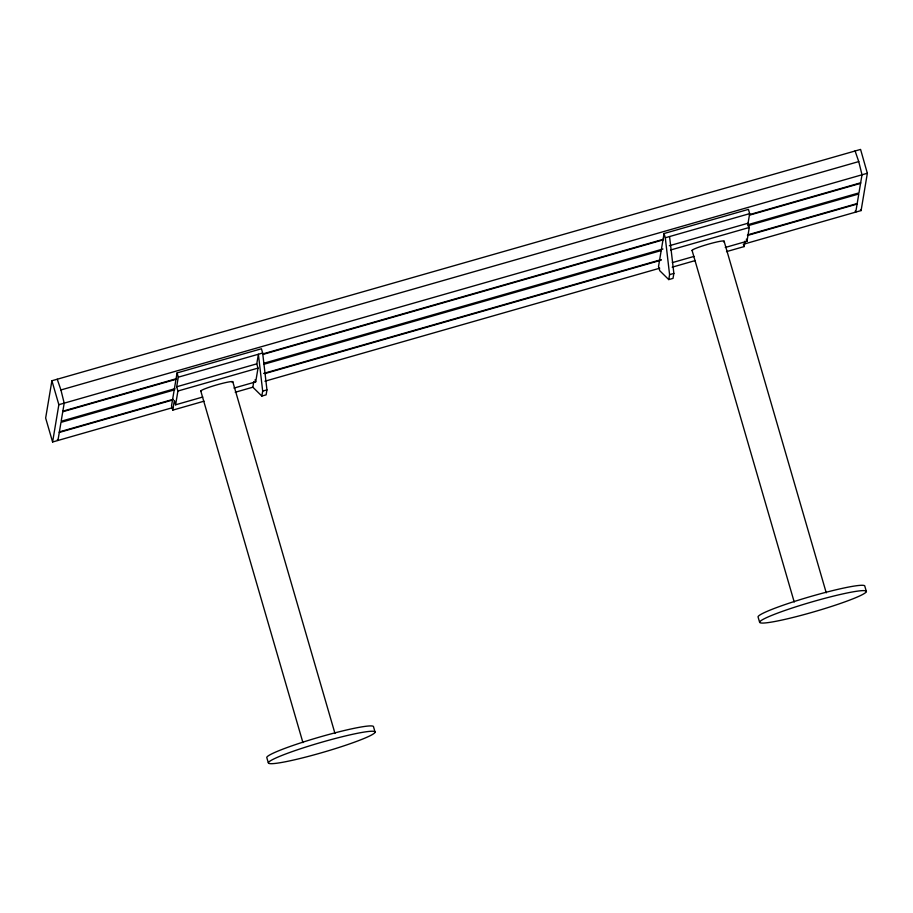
<?xml version="1.0" encoding="UTF-8"?>
<svg xmlns="http://www.w3.org/2000/svg" width="913" height="913" viewBox="0 0 913 913"><rect width="100%" height="100%" fill="white"/><g stroke="black" fill="none" stroke-linecap="round" stroke-linejoin="round"><path stroke-width="1.37" d="M743.342 244.273L861.096 210.572L867.35 173.265L860.571 149.424L51.904 380.755L45.65 418.063L52.6 441.995L173.093 407.506M52.6 441.995L58.854 404.687L51.904 380.755M253.78 381.725L252.855 387.203L261.848 396.071L266.117 394.85L266.95 389.885L262.659 353.023L261.426 348.777L177.054 372.926L171.518 405.886L172.762 410.131L203.987 401.195M172.762 410.131L174.36 400.545L175.604 404.801L202.754 397.029M175.604 404.801L177.909 391.026L176.677 386.77L178.286 377.183L177.054 372.926M233.979 388.093L255.697 381.874L258.014 368.099L256.781 363.842L258.39 354.255L262.682 391.106L261.848 396.071M725.264 247.469L746.982 241.249L749.288 227.474L748.055 223.217L749.664 213.631L748.432 209.374L664.059 233.523L658.524 266.482L659.768 270.727L668.75 279.595L673.029 278.374L673.862 273.421L669.56 236.558M668.75 279.595L669.583 274.642L665.292 237.779L664.059 233.523M726.486 251.634L744.141 246.578L745.054 241.1M57.245 379.226L60.931 389.954L858.745 161.59L862.009 174.794L858.973 192.894L747.941 224.678M58.854 404.687L867.35 173.265M178.286 377.183L262.659 353.023M665.292 237.779L749.664 213.631M62.86 411.17L176.631 378.61M262.99 353.89L663.272 239.309M749.63 214.589L860.662 182.805M62.757 411.729L176.54 379.157M262.898 354.438L663.18 239.857M749.539 215.137L860.571 183.353M176.677 386.77L256.781 363.842M669.309 245.757L748.055 223.217M174.942 388.687L61.16 421.258L64.195 403.158L60.931 389.954M264.04 363.191L662.952 248.998M174.76 389.794L60.977 422.365L57.941 440.465L57.371 439.484M263.857 364.287L661.389 250.493M747.758 225.773L858.791 193.99L855.755 212.101L855.184 211.12M177.909 391.026L258.014 368.099M670.553 250.014L749.288 227.474M59.379 431.895L173.15 399.323M263.629 373.428L661.16 259.634M747.53 234.915L857.193 203.531M59.288 432.442L173.059 399.883M264.907 373.588L661.069 260.194M747.427 235.474L857.102 204.078M672.31 262.624L694.028 256.405M264.93 381.212L659.722 268.205M235.212 392.259L252.855 387.203M672.185 267.178L695.261 260.57M262.682 391.106L266.95 389.885M669.583 274.642L673.862 273.421M855.059 150.862L858.745 161.59M861.096 210.572L860.525 209.591M866.38 591.567A55.602 5.044 -16.2 0 0 787.074 609.724A55.602 5.044 -16.2 0 0 785.477 619.265A55.602 5.044 -16.2 0 0 866.38 591.567L864.828 586.249A55.602 5.044 -16.2 0 0 812.353 596.018A55.602 5.044 -16.2 0 0 758.03 616.823L759.57 622.141M746.366 239.115L746.982 241.249M743.524 244.456L744.141 246.578M724.112 241.237L826.254 592.845M692.065 250.413L794.219 602.021M375.095 732.192A55.602 5.044 -16.2 0 0 295.801 750.349A55.602 5.044 -16.2 0 0 294.191 759.89A55.602 5.044 -16.2 0 0 375.095 732.192L373.554 726.874A55.602 5.044 -16.2 0 0 321.079 736.643A55.602 5.044 -16.2 0 0 266.756 757.448L268.296 762.766M255.081 379.74L255.697 381.874M232.826 381.862L334.98 733.47M200.792 391.026L302.933 742.634M692.545 250.676A16.685 1.506 -16.2 0 1 708.362 244.17A16.685 1.506 -16.2 0 1 723.495 241.819M201.259 391.3A16.685 1.506 -16.2 0 1 217.089 384.795A16.685 1.506 -16.2 0 1 232.21 382.444"/></g></svg>
